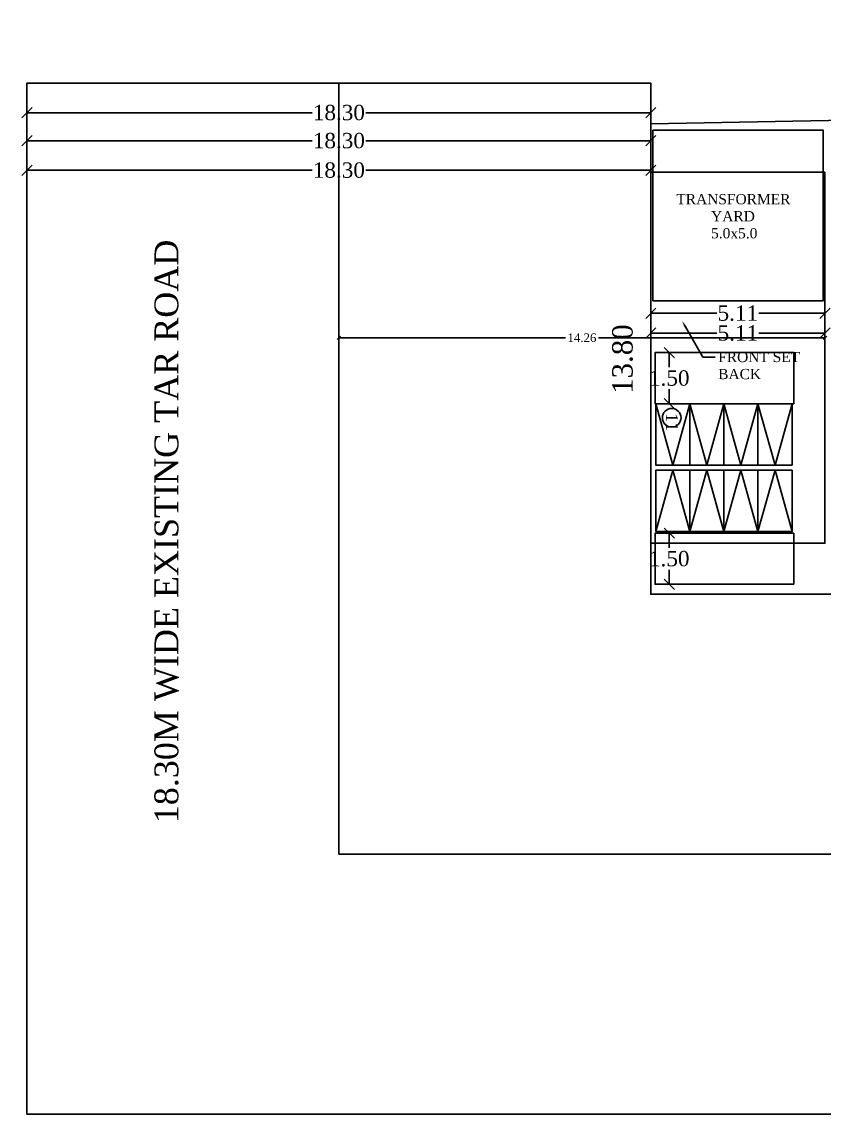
# Model space of a CAD drawing. Header units: metres. Extents: x 16174 to 16363, y 1100 to 1191.
# Drawn here: x 16173.5 to 16197.04, y 1109 to 1141.04 of the extents above; entities that cross this region are included whole.
import ezdxf
from ezdxf import colors
from ezdxf.entities.mleader import LeaderData, LeaderLine
from ezdxf.math import Vec2, Vec3

# ---------------------------------------------------------------- set-up
doc = ezdxf.new("R2010")
doc.units = ezdxf.units.M
doc.header["$MEASUREMENT"] = 0
for name, color, linetype in [('AS_AT_SITE', 7, 'Continuous'), ('BLK_1_LVL_0_FRONT_SETBACK', 7, 'Continuous'), ('DIST_CL_ROAD', 1, 'Continuous'), ('FMB_OR_PLR', 7, 'Continuous'), ('NOTIFIED_ROAD', 7, 'Continuous'), ('PLOT_BOUNDARY', 70, 'Continuous'), ('ROAD_WIDTH', 1, 'Continuous'), ('SUPER_IMPOSED', 7, 'Continuous'), ('SURRENDER_ROAD_WIDTH', 2, 'Continuous'), ('TRANSFORMER_YARD', 7, 'Continuous'), ('TWO_WHEELER_DRIVE_WAY', 7, 'Continuous'), ('TWO_WHEELER_PARKING', 7, 'Continuous')]:
    doc.layers.add(name, color=color, linetype=linetype)
doc.styles.add('SLS-Calibri', font='times.ttf')
doc.styles.get("Standard").update_dxf_attribs({"font": 'times.ttf'})
doc.styles.add('TR', font='times.ttf')
doc.dimstyles.new('23', dxfattribs={"dimtxt": 0.45, "dimasz": 0.3, "dimexe": 0.18, "dimexo": 0.0625, "dimgap": 0.09, "dimtad": 0, "dimtih": 1, "dimtoh": 1, "dimzin": 0, "dimdsep": 46, "dimtxsty": 'Standard', "dimblk": 'OBLIQUE', "dimcen": 0.09, "dimse1": 1, "dimse2": 1, "dimadec": 0, "dimazin": 0, "dimtfac": 1, "dimtofl": 0, "dimtmove": 0, "dimatfit": 3, "dimfxl": 0, "dimtolj": 1, "dimtzin": 0, "dimarcsym": 0})
doc.dimstyles.new('SLS-ProjectName-OuterBlock(FloorPlan)', dxfattribs={"dimtxt": 0.25, "dimasz": 0.1, "dimexe": 0, "dimexo": 0, "dimgap": 0.1, "dimtad": 0, "dimzin": 1, "dimdsep": 46, "dimtxsty": 'SLS-Calibri', "dimblk1": 'OBLIQUE', "dimblk2": 'OBLIQUE', "dimsah": 1, "dimcen": 0, "dimse1": 1, "dimse2": 1, "dimadec": 0, "dimazin": 0, "dimtfac": 1, "dimtofl": 0, "dimtmove": 2, "dimatfit": 3, "dimfxl": 0, "dimtolj": 1, "dimtzin": 0, "dimlwd": -1, "dimarcsym": 0})
doc.dimstyles.get("Standard").update_dxf_attribs({"dimtxt": 0.6, "dimasz": 0.3, "dimexe": 0.18, "dimexo": 0.0625, "dimgap": 0.09, "dimtad": 0, "dimzin": 0, "dimdsep": 46, "dimtxsty": 'Standard', "dimblk": 'OBLIQUE', "dimcen": 0.09, "dimse1": 1, "dimse2": 1, "dimadec": 0, "dimazin": 0, "dimtfac": 1, "dimtofl": 0, "dimtmove": 0, "dimatfit": 3, "dimfxl": 0, "dimtolj": 1, "dimtzin": 0, "dimarcsym": 0})

# ---------------------------------------------------------------- blocks, each defined once
blk = doc.blocks.new('*D176')
at = {"layer": 'Defpoints', "color": 0}
for p in [(16223.736, 1139.104), (16223.745, 1138.642), (16191.95, 1138.047)]:
    blk.add_point(p, dxfattribs=at)
at = {"color": 0, "insert": (16210.222, 1138.851), "char_height": 0.6, "attachment_point": 5, "rotation": 1.0708}
blk.add_mtext('\\A1;31.80', dxfattribs=at)
blk = doc.blocks.new('_Oblique')
at = {"color": 0, "linetype": 'ByBlock', "lineweight": -2}
blk.add_line((-0.5, -0.5), (0.5, 0.5), dxfattribs=at)
blk = doc.blocks.new('*D177')
at = {"layer": 'Defpoints', "color": 0}
for p in [(16191.124, 1138.047), (16191.95, 1138.047), (16191.95, 1124.247)]:
    blk.add_point(p, dxfattribs=at)
at = {"color": 0, "insert": (16191.124, 1131.147), "char_height": 0.6, "attachment_point": 5, "rotation": 90}
blk.add_mtext('\\A1;13.80', dxfattribs=at)
blk = doc.blocks.new('*D178')
at = {"layer": 'Defpoints', "color": 0}
for p in [(16191.95, 1124.247), (16237.55, 1124.247), (16237.55, 1123.841)]:
    blk.add_point(p, dxfattribs=at)
at = {"color": 0, "insert": (16216.914, 1123.841), "char_height": 0.6, "attachment_point": 5}
blk.add_mtext('\\A1;45.60', dxfattribs=at)
blk = doc.blocks.new('*D183')
at = {"layer": 'Defpoints', "color": 0}
for p in [(16173.65, 1139.246), (16191.95, 1139.246), (16191.95, 1137.553)]:
    blk.add_point(p, dxfattribs=at)
at = {"layer": 'ROAD_WIDTH', "color": 0, "lineweight": -2}
for p, q in [((16173.65, 1137.553), (16182.014, 1137.553)), ((16191.95, 1137.553), (16183.587, 1137.553))]:
    blk.add_line(p, q, dxfattribs=at)
at = {"layer": 'ROAD_WIDTH', "color": 0, "lineweight": -2, "xscale": 0.3, "yscale": 0.3, "zscale": 0.3, "rotation": 180}
blk.add_blockref('_Oblique', (16173.65, 1137.553), dxfattribs=at)
at = {"layer": 'ROAD_WIDTH', "color": 0, "lineweight": -2, "xscale": 0.3, "yscale": 0.3, "zscale": 0.3}
blk.add_blockref('_Oblique', (16191.95, 1137.553), dxfattribs=at)
at = {"layer": 'ROAD_WIDTH', "color": 0, "insert": (16182.8, 1137.553), "char_height": 0.45, "attachment_point": 5}
blk.add_mtext('\\A1;18.30', dxfattribs=at)
blk = doc.blocks.new('*D185')
at = {"layer": 'Defpoints', "color": 0}
for p in [(16173.65, 1139.246), (16191.95, 1139.246), (16173.65, 1136.688)]:
    blk.add_point(p, dxfattribs=at)
at = {"layer": 'SURRENDER_ROAD_WIDTH', "color": 0, "lineweight": -2}
for p, q in [((16173.65, 1136.688), (16182.014, 1136.688)), ((16191.95, 1136.688), (16183.587, 1136.688))]:
    blk.add_line(p, q, dxfattribs=at)
at = {"layer": 'SURRENDER_ROAD_WIDTH', "color": 0, "lineweight": -2, "xscale": 0.3, "yscale": 0.3, "zscale": 0.3, "rotation": 180}
blk.add_blockref('_Oblique', (16173.65, 1136.688), dxfattribs=at)
at = {"layer": 'SURRENDER_ROAD_WIDTH', "color": 0, "lineweight": -2, "xscale": 0.3, "yscale": 0.3, "zscale": 0.3}
blk.add_blockref('_Oblique', (16191.95, 1136.688), dxfattribs=at)
at = {"layer": 'SURRENDER_ROAD_WIDTH', "color": 0, "lineweight": -2, "insert": (16182.8, 1136.688), "char_height": 0.45, "attachment_point": 5}
blk.add_mtext('\\A1;18.30', dxfattribs=at)
blk = doc.blocks.new('*D187')
at = {"layer": 'Defpoints', "color": 0}
for p in [(16173.65, 1139.246), (16191.95, 1139.246), (16191.95, 1138.376)]:
    blk.add_point(p, dxfattribs=at)
at = {"layer": 'NOTIFIED_ROAD', "color": 0, "lineweight": -2}
for p, q in [((16173.65, 1138.376), (16182.014, 1138.376)), ((16191.95, 1138.376), (16183.587, 1138.376))]:
    blk.add_line(p, q, dxfattribs=at)
at = {"layer": 'NOTIFIED_ROAD', "color": 0, "lineweight": -2, "xscale": 0.3, "yscale": 0.3, "zscale": 0.3, "rotation": 180}
blk.add_blockref('_Oblique', (16173.65, 1138.376), dxfattribs=at)
at = {"layer": 'NOTIFIED_ROAD', "color": 0, "lineweight": -2, "xscale": 0.3, "yscale": 0.3, "zscale": 0.3}
blk.add_blockref('_Oblique', (16191.95, 1138.376), dxfattribs=at)
at = {"layer": 'NOTIFIED_ROAD', "color": 0, "lineweight": -2, "insert": (16182.8, 1138.376), "char_height": 0.45, "attachment_point": 5}
blk.add_mtext('\\A1;18.30', dxfattribs=at)
blk = doc.blocks.new('*D193')
at = {"layer": 'Defpoints', "color": 0}
for p in [(16191.95, 1132.594), (16197.06, 1132.594), (16197.06, 1132.493)]:
    blk.add_point(p, dxfattribs=at)
at = {"layer": 'NOTIFIED_ROAD', "color": 0, "lineweight": -2}
for p, q in [((16191.95, 1132.493), (16193.89, 1132.493)), ((16197.06, 1132.493), (16195.12, 1132.493))]:
    blk.add_line(p, q, dxfattribs=at)
at = {"layer": 'NOTIFIED_ROAD', "color": 0, "lineweight": -2, "xscale": 0.3, "yscale": 0.3, "zscale": 0.3, "rotation": 180}
blk.add_blockref('_Oblique', (16191.95, 1132.493), dxfattribs=at)
at = {"layer": 'NOTIFIED_ROAD', "color": 0, "lineweight": -2, "xscale": 0.3, "yscale": 0.3, "zscale": 0.3}
blk.add_blockref('_Oblique', (16197.06, 1132.493), dxfattribs=at)
at = {"layer": 'NOTIFIED_ROAD', "color": 0, "lineweight": -2, "insert": (16194.505, 1132.493), "char_height": 0.45, "attachment_point": 5}
blk.add_mtext('\\A1;5.11', dxfattribs=at)
blk = doc.blocks.new('*D194')
at = {"layer": 'Defpoints', "color": 0}
for p in [(16197.06, 1131.773), (16182.8, 1131.718), (16197.06, 1131.718)]:
    blk.add_point(p, dxfattribs=at)
at = {"layer": 'DIST_CL_ROAD', "color": 0}
for p, q in [((16182.8, 1131.773), (16189.444, 1131.773)), ((16197.06, 1131.773), (16190.417, 1131.773))]:
    blk.add_line(p, q, dxfattribs=at)
at = {"layer": 'DIST_CL_ROAD', "color": 0, "xscale": 0.1, "yscale": 0.1, "zscale": 0.1, "rotation": 180}
blk.add_blockref('_Oblique', (16182.8, 1131.773), dxfattribs=at)
at = {"layer": 'DIST_CL_ROAD', "color": 0, "xscale": 0.1, "yscale": 0.1, "zscale": 0.1}
blk.add_blockref('_Oblique', (16197.06, 1131.773), dxfattribs=at)
at = {"layer": 'DIST_CL_ROAD', "color": 0, "insert": (16189.93, 1131.773), "char_height": 0.25, "attachment_point": 5, "style": 'SLS-Calibri'}
blk.add_mtext('\\A1;14.26', dxfattribs=at)
blk = doc.blocks.new('*D198')
at = {"layer": 'Defpoints', "color": 0}
for p in [(16191.95, 1132.272), (16197.06, 1132.272), (16197.06, 1131.91)]:
    blk.add_point(p, dxfattribs=at)
at = {"layer": 'SURRENDER_ROAD_WIDTH', "color": 0, "lineweight": -2}
for p, q in [((16191.95, 1131.91), (16193.89, 1131.91)), ((16197.06, 1131.91), (16195.12, 1131.91))]:
    blk.add_line(p, q, dxfattribs=at)
at = {"layer": 'SURRENDER_ROAD_WIDTH', "color": 0, "lineweight": -2, "xscale": 0.3, "yscale": 0.3, "zscale": 0.3, "rotation": 180}
blk.add_blockref('_Oblique', (16191.95, 1131.91), dxfattribs=at)
at = {"layer": 'SURRENDER_ROAD_WIDTH', "color": 0, "lineweight": -2, "xscale": 0.3, "yscale": 0.3, "zscale": 0.3}
blk.add_blockref('_Oblique', (16197.06, 1131.91), dxfattribs=at)
at = {"layer": 'SURRENDER_ROAD_WIDTH', "color": 0, "lineweight": -2, "insert": (16194.505, 1131.91), "char_height": 0.45, "attachment_point": 5}
blk.add_mtext('\\A1;5.11', dxfattribs=at)
blk = doc.blocks.new('*D201')
at = {"layer": 'Defpoints', "color": 0}
for p in [(16192.074, 1131.337), (16192.492, 1131.337), (16192.074, 1129.837)]:
    blk.add_point(p, dxfattribs=at)
at = {"layer": 'TWO_WHEELER_DRIVE_WAY', "color": 0, "lineweight": -2}
for p, q in [((16192.492, 1131.337), (16192.492, 1130.906)), ((16192.492, 1129.837), (16192.492, 1130.267))]:
    blk.add_line(p, q, dxfattribs=at)
at = {"layer": 'TWO_WHEELER_DRIVE_WAY', "color": 0, "lineweight": -2, "xscale": 0.3, "yscale": 0.3, "zscale": 0.3}
for p, rotation in [((16192.492, 1131.337), 90), ((16192.492, 1129.837), 270)]:
    blk.add_blockref('_Oblique', p, dxfattribs=dict(at, rotation=rotation))
at = {"layer": 'TWO_WHEELER_DRIVE_WAY', "color": 0, "insert": (16192.492, 1130.587), "char_height": 0.45, "attachment_point": 5}
blk.add_mtext('\\A1;1.50', dxfattribs=at)
blk = doc.blocks.new('*D202')
at = {"layer": 'Defpoints', "color": 0}
for p in [(16192.074, 1126.04), (16192.492, 1126.04), (16192.074, 1124.54)]:
    blk.add_point(p, dxfattribs=at)
at = {"layer": 'TWO_WHEELER_DRIVE_WAY', "color": 0, "lineweight": -2}
for p, q in [((16192.492, 1126.04), (16192.492, 1125.609)), ((16192.492, 1124.54), (16192.492, 1124.97))]:
    blk.add_line(p, q, dxfattribs=at)
at = {"layer": 'TWO_WHEELER_DRIVE_WAY', "color": 0, "lineweight": -2, "xscale": 0.3, "yscale": 0.3, "zscale": 0.3}
for p, rotation in [((16192.492, 1126.04), 90), ((16192.492, 1124.54), 270)]:
    blk.add_blockref('_Oblique', p, dxfattribs=dict(at, rotation=rotation))
at = {"layer": 'TWO_WHEELER_DRIVE_WAY', "color": 0, "insert": (16192.492, 1125.29), "char_height": 0.45, "attachment_point": 5}
blk.add_mtext('\\A1;1.50', dxfattribs=at)

msp = doc.modelspace()

# ---------------------------------------------------------------- linework, layer by layer
for points in [[(16236.877, 1141.034), (16223.677, 1141.041), (16223.745, 1138.642), (16191.95, 1138.047), (16191.95, 1124.247), (16237.55, 1124.247)], [(16192.095, 1129.837), (16193.095, 1129.837), (16193.095, 1128.037), (16192.095, 1128.037)], [(16193.095, 1129.837), (16194.095, 1129.837), (16194.095, 1128.037), (16193.095, 1128.037)], [(16194.095, 1129.837), (16195.095, 1129.837), (16195.095, 1128.037), (16194.095, 1128.037)], [(16195.095, 1129.837), (16196.095, 1129.837), (16196.095, 1128.037), (16195.095, 1128.037)], [(16192.095, 1126.088), (16193.095, 1126.088), (16193.095, 1127.888), (16192.095, 1127.888)], [(16193.095, 1126.088), (16194.095, 1126.088), (16194.095, 1127.888), (16193.095, 1127.888)], [(16194.095, 1126.088), (16195.095, 1126.088), (16195.095, 1127.888), (16194.095, 1127.888)], [(16195.095, 1126.088), (16196.095, 1126.088), (16196.095, 1127.888), (16195.095, 1127.888)]]:
    msp.add_lwpolyline(points, close=True)
for points in [[(16193.095, 1129.837), (16192.595, 1128.037), (16192.095, 1129.837)], [(16194.095, 1129.837), (16193.595, 1128.037), (16193.095, 1129.837)], [(16195.095, 1129.837), (16194.595, 1128.037), (16194.095, 1129.837)], [(16196.095, 1129.837), (16195.595, 1128.037), (16195.095, 1129.837)], [(16193.095, 1126.088), (16192.595, 1127.888), (16192.095, 1126.088)], [(16194.095, 1126.088), (16193.595, 1127.888), (16193.095, 1126.088)], [(16195.095, 1126.088), (16194.595, 1127.888), (16194.095, 1126.088)], [(16196.095, 1126.088), (16195.595, 1127.888), (16195.095, 1126.088)]]:
    msp.add_lwpolyline(points)
msp.add_circle((16192.564, 1129.426), 0.273)
at = {"layer": 'AS_AT_SITE', "color": 6}
msp.add_lwpolyline([(16236.877, 1141.034), (16223.677, 1141.041), (16223.745, 1138.642), (16191.95, 1138.047), (16191.95, 1124.247), (16237.55, 1124.247)], close=True, dxfattribs=at)
at = {"layer": 'BLK_1_LVL_0_FRONT_SETBACK', "color": 2}
msp.add_lwpolyline([(16197.06, 1136.632), (16191.95, 1136.632), (16191.95, 1125.747), (16197.06, 1125.747)], close=True, dxfattribs=at)
at = {"layer": 'FMB_OR_PLR', "color": 70}
msp.add_lwpolyline([(16236.877, 1141.034), (16223.677, 1141.041), (16223.745, 1138.642), (16191.95, 1138.047), (16191.95, 1124.247), (16237.55, 1124.247)], close=True, dxfattribs=at)
at = {"layer": 'NOTIFIED_ROAD', "color": 1, "lineweight": -2}
msp.add_lwpolyline([(16237.55, 1124.247), (16191.95, 1124.247), (16191.95, 1139.246), (16173.65, 1139.246), (16173.65, 1108.997), (16237.55, 1108.997)], close=True, dxfattribs=at)
at = {"layer": 'PLOT_BOUNDARY', "color": 70}
msp.add_lwpolyline([(16236.877, 1141.034), (16223.677, 1141.041), (16223.745, 1138.642), (16191.95, 1138.047), (16191.95, 1124.247), (16237.55, 1124.247)], close=True, dxfattribs=at)
at = {"layer": 'ROAD_WIDTH'}
msp.add_lwpolyline([(16237.55, 1124.247), (16191.95, 1124.247), (16191.95, 1139.246), (16173.65, 1139.246), (16173.65, 1108.997), (16237.55, 1108.997)], close=True, dxfattribs=at)
at = {"layer": 'SUPER_IMPOSED', "color": 5}
msp.add_lwpolyline([(16236.877, 1141.034), (16223.677, 1141.041), (16223.745, 1138.642), (16191.95, 1138.047), (16191.95, 1124.247), (16237.55, 1124.247)], close=True, dxfattribs=at)
at = {"layer": 'SURRENDER_ROAD_WIDTH', "color": 2, "lineweight": -2}
for p in [(16182.8, 1139.246), (16237.55, 1116.622)]:
    msp.add_line(p, (16182.8, 1116.622), dxfattribs=at)
msp.add_lwpolyline([(16237.55, 1124.247), (16191.95, 1124.247), (16191.95, 1139.246), (16173.65, 1139.246), (16173.65, 1108.997), (16237.55, 1108.997)], close=True, dxfattribs=at)
at = {"layer": 'TRANSFORMER_YARD', "color": 7}
msp.add_lwpolyline([(16192.011, 1132.861), (16197.011, 1132.861), (16197.011, 1137.861), (16192.011, 1137.861)], close=True, dxfattribs=at)
at = {"layer": 'TWO_WHEELER_DRIVE_WAY', "color": 6}
for points in [[(16196.146, 1129.837), (16196.146, 1131.337), (16192.074, 1131.337), (16192.074, 1129.837)], [(16196.146, 1124.54), (16196.146, 1126.04), (16192.074, 1126.04), (16192.074, 1124.54)]]:
    msp.add_lwpolyline(points, close=True, dxfattribs=at)
at = {"layer": 'TWO_WHEELER_PARKING', "color": 2}
for points in [[(16192.095, 1129.837), (16193.095, 1129.837), (16193.095, 1128.037), (16192.095, 1128.037)], [(16193.095, 1129.837), (16194.095, 1129.837), (16194.095, 1128.037), (16193.095, 1128.037)], [(16194.095, 1129.837), (16195.095, 1129.837), (16195.095, 1128.037), (16194.095, 1128.037)], [(16195.095, 1129.837), (16196.095, 1129.837), (16196.095, 1128.037), (16195.095, 1128.037)], [(16192.095, 1126.088), (16193.095, 1126.088), (16193.095, 1127.888), (16192.095, 1127.888)], [(16193.095, 1126.088), (16194.095, 1126.088), (16194.095, 1127.888), (16193.095, 1127.888)], [(16194.095, 1126.088), (16195.095, 1126.088), (16195.095, 1127.888), (16194.095, 1127.888)], [(16195.095, 1126.088), (16196.095, 1126.088), (16196.095, 1127.888), (16195.095, 1127.888)]]:
    msp.add_lwpolyline(points, close=True, dxfattribs=at)

# ---------------------------------------------------------------- texts
at = {"insert": (16192.699, 1135.989), "char_height": 0.4, "width": 4.38865, "attachment_point": 1, "style": 'TR'}
msp.add_mtext('{\\H0.75x;TRANSFORMER    \\P         YARD\\P         5.0x5.0}', dxfattribs=at)
at = {"attachment_point": 1}
for s, insert, char_height, width, rotation in [('18.30M WIDE EXISTING TAR ROAD', (16177.39, 1117.531), 0.7, 18.12158, 90), ('11', (16192.745, 1129.564), 0.35, 1.57477, 270)]:
    msp.add_mtext(s, dxfattribs=dict(at, insert=insert, char_height=char_height, width=width, rotation=rotation))

# ---------------------------------------------------------------- dimensions: what is measured, and where the dimension line sits
for base, p1, p2, angle, picture, middle in [((16223.736, 1139.104), (16191.95, 1138.047), (16223.745, 1138.642), 1.0708, '*D176', (16210.222, 1138.851)), ((16237.55, 1123.841), (16191.95, 1124.247), (16237.55, 1124.247), 0, '*D178', (16216.914, 1123.841))]:
    dim = msp.add_linear_dim(base=base, p1=p1, p2=p2, angle=angle, dimstyle='Standard', override={"dimsd1": 1, "dimsd2": 1, "dimtdec": 3, "dimfxl": 7, "dimarcsym": 1})
    dim.commit()
    dim.dimension.update_dxf_attribs({"geometry": picture, "text_midpoint": middle, "dimtype": 161})
dim = msp.add_aligned_dim(p1=(16191.95, 1124.247), p2=(16191.95, 1138.047), distance=0.826, dimstyle='Standard', override={"dimsd1": 1, "dimsd2": 1, "dimtdec": 3, "dimfxl": 7, "dimarcsym": 1})
dim.commit()
dim.dimension.update_dxf_attribs({"geometry": '*D177', "text_midpoint": (16191.124, 1131.147)})
at = {"layer": 'DIST_CL_ROAD', "color": 1}
dim = msp.add_aligned_dim(p1=(16182.8, 1131.718), p2=(16197.06, 1131.718), distance=0.055, dimstyle='SLS-ProjectName-OuterBlock(FloorPlan)', override={"dimfxl": 0.18, "dimarcsym": 2}, dxfattribs=at)
dim.commit()
dim.dimension.update_dxf_attribs({"geometry": '*D194', "text_midpoint": (16189.93, 1131.773)})
at = {"layer": 'NOTIFIED_ROAD', "color": 1, "lineweight": -2}
dim = msp.add_linear_dim(base=(16191.95, 1138.376), p1=(16173.65, 1139.246), p2=(16191.95, 1139.246), angle=0, dimstyle='23', override={"dimfxl": 3, "dimarcsym": 2}, dxfattribs=at)
dim.commit()
dim.dimension.update_dxf_attribs({"geometry": '*D187', "text_midpoint": (16182.8, 1138.376), "dimtype": 161})
dim = msp.add_aligned_dim(p1=(16191.95, 1132.594), p2=(16197.06, 1132.594), distance=-0.101, dimstyle='23', override={"dimfxl": 3, "dimarcsym": 2}, dxfattribs=at)
dim.commit()
dim.dimension.update_dxf_attribs({"geometry": '*D193', "text_midpoint": (16194.505, 1132.493)})
at = {"layer": 'ROAD_WIDTH'}
dim = msp.add_linear_dim(base=(16191.95, 1137.553), p1=(16173.65, 1139.246), p2=(16191.95, 1139.246), angle=0, dimstyle='23', override={"dimfxl": 3, "dimarcsym": 2}, dxfattribs=at)
dim.commit()
dim.dimension.update_dxf_attribs({"geometry": '*D183', "text_midpoint": (16182.8, 1137.553), "dimtype": 161})
at = {"layer": 'SURRENDER_ROAD_WIDTH', "color": 2, "lineweight": -2}
dim = msp.add_linear_dim(base=(16173.65, 1136.688), p1=(16191.95, 1139.246), p2=(16173.65, 1139.246), angle=180, dimstyle='23', override={"dimfxl": 3, "dimarcsym": 2}, dxfattribs=at)
dim.commit()
dim.dimension.update_dxf_attribs({"geometry": '*D185', "text_midpoint": (16182.8, 1136.688), "dimtype": 161})
dim = msp.add_aligned_dim(p1=(16191.95, 1132.272), p2=(16197.06, 1132.272), distance=-0.361, dimstyle='23', override={"dimfxl": 3, "dimarcsym": 2}, dxfattribs=at)
dim.commit()
dim.dimension.update_dxf_attribs({"geometry": '*D198', "text_midpoint": (16194.505, 1131.91)})
at = {"layer": 'TWO_WHEELER_DRIVE_WAY', "color": 6}
for p1, p2, picture, middle in [((16192.074, 1129.837), (16192.074, 1131.337), '*D201', (16192.492, 1130.587)), ((16192.074, 1124.54), (16192.074, 1126.04), '*D202', (16192.492, 1125.29))]:
    dim = msp.add_aligned_dim(p1=p1, p2=p2, distance=-0.418, dimstyle='23', override={"dimfxl": 3, "dimfxlon": 1, "dimarcsym": 2}, dxfattribs=at)
    dim.commit()
    dim.dimension.update_dxf_attribs({"geometry": picture, "text_midpoint": middle})

# ---------------------------------------------------------------- leaders
ml = msp.add_multileader_mtext('Standard')
ml.set_content('FRONT SET \\PBACK', color=256)
ml.set_leader_properties()
ml.build(insert=Vec2(0, 0))
ml.multileader.update_dxf_attribs({"dogleg_length": 0.36, "arrow_head_size": 0.2})
ctx = ml.context
ctx.base_point, ctx.char_height, ctx.arrow_head_size, ctx.landing_gap_size, ctx.plane_origin = Vec3(16193.837, 1131.206), 0.3, 0.2, 0.09, Vec3(16190.847, 1133.7)
notes = []
notes.append((ctx, [(0, (1, 1, 0), (16193.477, 1131.206), (1, 0), 0.36, [(0, [(16192.87, 1132.265)], 0, [])])]))
ctx.mtext.insert, ctx.mtext.width, ctx.mtext.flow_direction = Vec3(16193.927, 1131.359), 6.88474, 5
for ctx, leaders in notes:
    for number, flags, end, landing, length, lines in leaders:
        leader = LeaderData()
        leader.index, (leader.has_last_leader_line, leader.has_dogleg_vector, leader.attachment_direction) = number, flags
        leader.last_leader_point, leader.dogleg_vector, leader.dogleg_length = Vec3(end), Vec3(landing), length
        for number, points, colour, breaks in lines:
            line = LeaderLine()
            line.index, line.vertices, line.color, line.breaks = number, Vec3.list(points), colors.encode_raw_color(colour), breaks
            leader.lines.append(line)
        ctx.leaders.append(leader)

doc.saveas('drawing.dxf')
